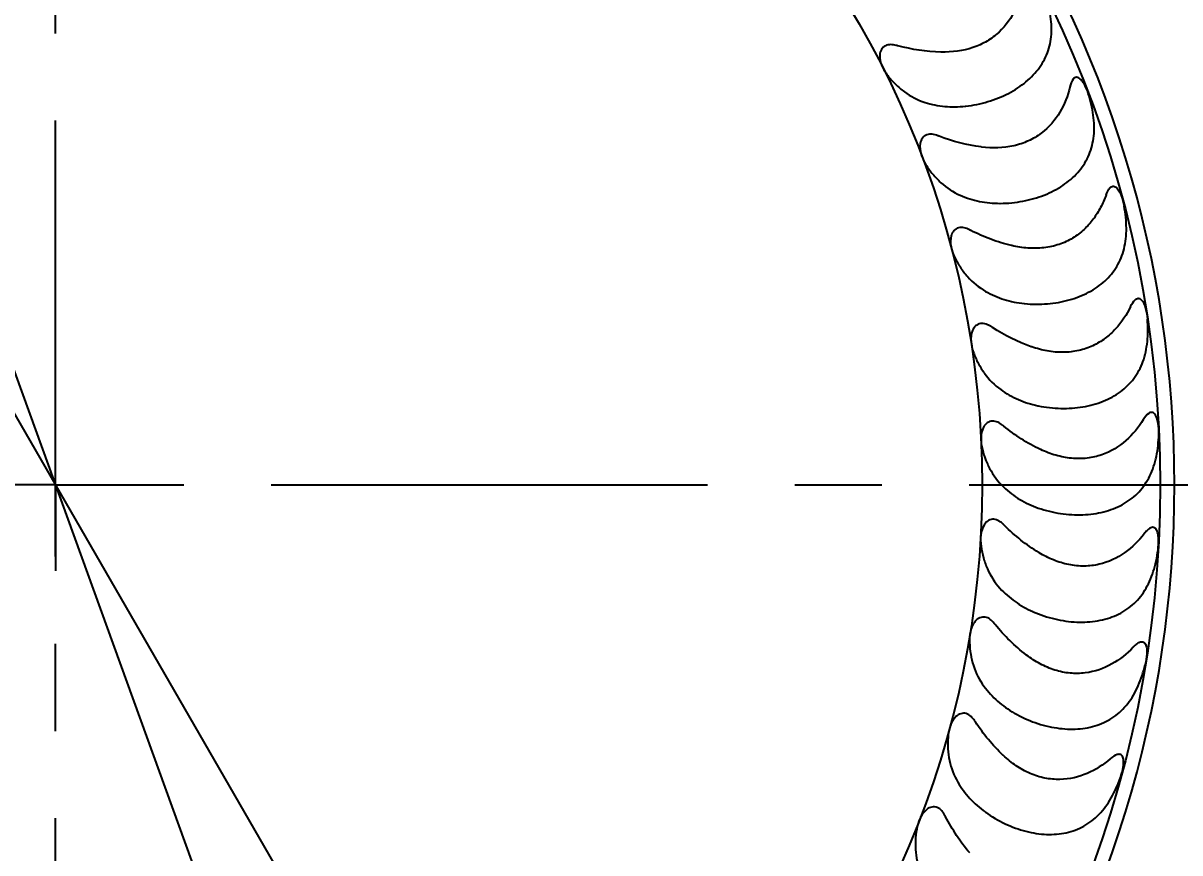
# Model space of a CAD drawing. Header units: millimetres. Extents: x 8 to 3888, y -9869 to 412.
# Drawn here: x 122.97 to 156.64, y 191.04 to 215.21 of the extents above; entities that cross this region are included whole.
import ezdxf

# ---------------------------------------------------------------- set-up
doc = ezdxf.new("R2010")
doc.units = ezdxf.units.MM
doc.linetypes.add('CENTERX2', pattern=[20.32, 12.7, -2.54, 2.54, -2.54])
doc.layers.add('CENTERLINE', color=4, linetype='CENTERX2')
doc.layers.add('DIMENSIONS', color=2, linetype='Continuous')
doc.layers.add('OUTLINE', color=7, linetype='Continuous', lineweight=25)
doc.styles.add('SLDTEXTSTYLE0', font='TXT', dxfattribs={"width": 0.75})
doc.dimstyles.new('SLDDIMSTYLE0', dxfattribs={"dimtxt": 3.5, "dimasz": 2, "dimexe": 0, "dimexo": 0.0625, "dimgap": 0.875, "dimtad": 1, "dimdec": 1, "dimrnd": 1e-09, "dimzin": 12, "dimdsep": 46, "dimtxsty": 'SLDTEXTSTYLE0', "dimblk1": 'NONE', "dimsah": 1, "dimcen": 0, "dimadec": 0, "dimazin": 3, "dimtfac": 1, "dimtdec": 1, "dimtmove": 0, "dimatfit": 3, "dimldrblk": 'NONE', "dimfxl": 0, "dimfrac": 2, "dimtolj": 1, "dimtzin": 12, "dimarcsym": 0})
doc.dimstyles.new('SLDDIMSTYLE1', dxfattribs={"dimtxt": 3.5, "dimasz": 2, "dimexe": 0, "dimexo": 0.0625, "dimgap": 0.875, "dimtad": 1, "dimrnd": 1e-09, "dimzin": 12, "dimdsep": 46, "dimtxsty": 'SLDTEXTSTYLE0', "dimsah": 1, "dimcen": 0.09, "dimadec": 0, "dimazin": 3, "dimtfac": 1, "dimtofl": 0, "dimtmove": 0, "dimatfit": 3, "dimfxl": 0, "dimfrac": 2, "dimtolj": 1, "dimtzin": 12, "dimarcsym": 0})
doc.dimstyles.new('SLDDIMSTYLE2', dxfattribs={"dimtxt": 3.5, "dimasz": 2, "dimexe": 0, "dimexo": 0.0625, "dimgap": 0.875, "dimtad": 1, "dimdec": 4, "dimzin": 12, "dimdsep": 46, "dimtxsty": 'SLDTEXTSTYLE0', "dimsah": 1, "dimcen": 0.09, "dimazin": 3, "dimtfac": 1, "dimtofl": 0, "dimtmove": 0, "dimatfit": 3, "dimfxl": 0, "dimfrac": 2, "dimtolj": 1, "dimtzin": 12, "dimarcsym": 0})

# ---------------------------------------------------------------- blocks, each defined once
blk = doc.blocks.new('_D')
at = {"layer": 'DIMENSIONS'}
for q in [(96.413, 277.654), (133.1, 176.395)]:
    blk.add_line((114.723, 227.118), q, dxfattribs=at)
blk.add_solid([(114.723, 227.118), (114.511, 229.169), (113.571, 228.828)], dxfattribs=at)
at = {"layer": 'DIMENSIONS', "char_height": 3.5, "attachment_point": 1, "rotation": 289.916, "style": 'SLDTEXTSTYLE0'}
for s, insert in [('%%c', (101.194, 277.698)), ('54', (102.977, 272.777))]:
    blk.add_mtext(s, dxfattribs=dict(at, insert=insert))
blk = doc.blocks.new('_NONE')
blk = doc.blocks.new('_D_1')
at = {"layer": 'DIMENSIONS'}
for q in [(77.492, 282.157), (139.99, 173.908)]:
    blk.add_line((107.833, 229.605), q, dxfattribs=at)
blk.add_solid([(107.833, 229.605), (107.266, 231.588), (106.4, 231.088)], dxfattribs=at)
at = {"layer": 'DIMENSIONS', "char_height": 3.5, "attachment_point": 1, "rotation": 300, "style": 'SLDTEXTSTYLE0'}
for s, insert in [('%%c', (82.192, 283.037)), ('64,3', (84.809, 278.504))]:
    blk.add_mtext(s, dxfattribs=dict(at, insert=insert))
blk = doc.blocks.new('_D_2')
at = {"layer": 'DIMENSIONS'}
for p, q in [((199.912, 201.757), (210.803, 201.757)), ((208.803, 173.055), (208.803, 201.757)), ((124.912, 173.055), (210.803, 173.055))]:
    blk.add_line(p, q, dxfattribs=at)
for points in [[(208.803, 201.757), (208.303, 199.757), (209.303, 199.757)], [(208.803, 173.055), (209.303, 175.055), (208.303, 175.055)]]:
    blk.add_solid(points, dxfattribs=at)
at = {"layer": 'DIMENSIONS', "insert": (204.291, 182.88), "char_height": 3.5, "attachment_point": 1, "rotation": 90, "style": 'SLDTEXTSTYLE0'}
blk.add_mtext('28,7', dxfattribs=at)
blk = doc.blocks.new('_D_3')
at = {"layer": 'DIMENSIONS'}
blk.add_arc((62.36, 201.757), 57.781, 335, 0, dxfattribs=at)
for points in [[(120.141, 201.757), (119.607, 199.765), (120.607, 199.748)], [(114.728, 177.337), (115.998, 178.961), (115.085, 179.368)]]:
    blk.add_solid(points, dxfattribs=at)
at = {"layer": 'DIMENSIONS', "insert": (113.605, 186.791), "char_height": 3.5, "attachment_point": 1, "rotation": 77.5, "style": 'SLDTEXTSTYLE0'}
blk.add_mtext('25°', dxfattribs=at)
blk = doc.blocks.new('_D_4')
at = {"layer": 'DIMENSIONS'}
for p, q in [((47.912, 201.757), (37.912, 201.757)), ((39.912, 148.757), (39.912, 201.757)), ((122.912, 148.757), (37.912, 148.757))]:
    blk.add_line(p, q, dxfattribs=at)
for points in [[(39.912, 201.757), (39.412, 199.757), (40.412, 199.757)], [(39.912, 148.757), (40.412, 150.757), (39.412, 150.757)]]:
    blk.add_solid(points, dxfattribs=at)
at = {"layer": 'DIMENSIONS', "insert": (35.4, 172.67), "char_height": 3.5, "attachment_point": 1, "rotation": 90, "style": 'SLDTEXTSTYLE0'}
blk.add_mtext('53', dxfattribs=at)
blk = doc.blocks.new('SW_CENTERMARKSYMBOL_0')
at = {"layer": 'CENTERLINE', "color": 0}
for q in [(0, 2.5), (-2.5, 0), (0, -2.5), (2.5, 0)]:
    blk.add_line((0, 0), q, dxfattribs=at)

msp = doc.modelspace()

# ---------------------------------------------------------------- linework, layer by layer
at = {"layer": 'CENTERLINE'}
for p, q in [((123.91153, 118.38715), (123.91153, 279.77333)), ((48.91153, 201.75653), (198.91153, 201.75653))]:
    msp.add_line(p, q, dxfattribs=at)
at = {"layer": 'OUTLINE'}
for p, q in [((149.69659, 214.36307), (149.68536, 214.36327)), ((150.87307, 211.59874), (150.86193, 211.60011)), ((151.75417, 208.72657), (151.74323, 208.7291)), ((152.33021, 205.77804), (152.31959, 205.7817)), ((152.59489, 202.78545), (152.58471, 202.7902)), ((152.54531, 199.78159), (152.53569, 199.78737)), ((152.18201, 196.79936), (152.17305, 196.80612)), ((151.50898, 193.87145), (151.50077, 193.8791))]:
    msp.add_line(p, q, dxfattribs=at)
at = {"layer": 'OUTLINE', "flags": 128}
for points in [[(148.43462, 214.54545), (148.42905, 214.54689), (148.42347, 214.54833), (148.41789, 214.54977), (148.41231, 214.55121), (148.40673, 214.55265), (148.40115, 214.55408), (148.39557, 214.55552), (148.39, 214.55696)], [(149.63709, 211.91203), (149.63169, 211.91405), (149.62629, 211.91606), (149.6209, 211.91808), (149.6155, 211.92009), (149.6101, 211.9221), (149.6047, 211.92411), (149.59931, 211.92613), (149.59391, 211.92814)], [(150.5577, 209.16735), (150.55254, 209.16991), (150.54739, 209.17248), (150.54223, 209.17505), (150.53707, 209.17762), (150.53191, 209.18018), (150.52676, 209.18275), (150.5216, 209.18531), (150.51644, 209.18788)], [(151.18637, 206.34147), (151.18151, 206.34456), (151.17665, 206.34765), (151.17179, 206.35074), (151.16693, 206.35383), (151.16207, 206.35693), (151.15721, 206.36002), (151.15234, 206.36311), (151.14748, 206.3662)], [(151.51621, 203.46535), (151.5117, 203.46894), (151.50719, 203.47252), (151.50268, 203.4761), (151.49817, 203.47968), (151.49366, 203.48327), (151.48915, 203.48685), (151.48463, 203.49043), (151.48012, 203.49401)], [(151.54361, 200.57052), (151.5395, 200.57455), (151.53539, 200.57859), (151.53128, 200.58262), (151.52716, 200.58666), (151.52305, 200.59069), (151.51894, 200.59472), (151.51483, 200.59876), (151.51072, 200.60279)], [(151.26827, 197.68867), (151.2646, 197.69312), (151.26093, 197.69756), (151.25727, 197.702), (151.2536, 197.70644), (151.24993, 197.71089), (151.24626, 197.71533), (151.24259, 197.71977), (151.23892, 197.72421)], [(150.6932, 194.8514), (150.69002, 194.8562), (150.68683, 194.861), (150.68365, 194.86581), (150.68047, 194.87061), (150.67728, 194.87541), (150.6741, 194.88021), (150.67091, 194.88501), (150.66773, 194.88981)], [(149.8247, 192.08978), (149.82204, 192.09489), (149.81938, 192.1), (149.81671, 192.1051), (149.81405, 192.11021), (149.81138, 192.11532), (149.80872, 192.12043), (149.80605, 192.12554), (149.80339, 192.13064)]]:
    msp.add_lwpolyline(points, dxfattribs=at)
at = {"layer": 'OUTLINE'}
for radius in [44.5, 32.15716, 26.97519]:
    msp.add_circle((123.91153, 201.75653), radius, dxfattribs=at)
msp.add_arc((123.91153, 201.75653), 32.57498, 325.613937, 34.386063, dxfattribs=at)
for centre, major_axis in [((150.17838, 216.09103), (0.05789, 3.31659)), ((151.53285, 213.26687), (0.40425, 3.29237)), ((152.58469, 210.3166), (0.74618, 3.23208)), ((153.32239, 207.27254), (1.07994, 3.13638)), ((153.73785, 204.16805), (1.40187, 3.00631)), ((153.82653, 201.03714), (1.70843, 2.84331)), ((153.58746, 197.91412), (1.99628, 2.64915)), ((153.02325, 194.83319), (2.26226, 2.42597))]:
    msp.add_ellipse(centre, major_axis=major_axis, ratio=0.82903757, start_param=3.24276439, end_param=3.24654771, dxfattribs=at)
for points, knots in [([(152.07088, 216.36885), (152.03461, 216.11166), (151.9657, 215.85384), (151.74318, 215.36976), (151.58614, 215.13824), (151.27551, 214.8471), (151.15733, 214.75781), (150.90345, 214.60726), (150.76714, 214.54494), (150.32962, 214.39737), (150.01084, 214.35759), (149.69659, 214.36307)], [0, 0, 0, 0, 0.25, 0.25, 0.5, 0.5, 0.625, 0.625, 0.75, 0.75, 1, 1, 1, 1]), ([(150.40886, 212.78765), (150.63125, 212.81198), (150.84708, 212.8564), (151.26607, 212.98222), (151.46926, 213.06446), (151.84013, 213.25792), (152.01291, 213.37166), (152.3165, 213.62487), (152.44703, 213.76312), (152.66538, 214.06776), (152.75011, 214.23052), (152.86837, 214.57608), (152.90217, 214.76263), (152.91516, 215.14552), (152.89504, 215.34624), (152.80562, 215.75766), (152.7383, 215.96241), (152.65263, 216.16742)], [0, 0, 0, 0, 0.125, 0.125, 0.25, 0.25, 0.375, 0.375, 0.5, 0.5, 0.625, 0.625, 0.75, 0.75, 0.875, 0.875, 1, 1, 1, 1]), ([(148.38999, 214.55696), (148.33728, 214.57053), (148.28355, 214.5799), (148.17453, 214.58091), (148.1196, 214.57191), (148.02268, 214.52468), (147.98158, 214.4855), (147.92774, 214.39074), (147.91405, 214.33632), (147.90151, 214.17263), (147.92874, 214.06205), (148.01322, 213.85995), (148.07171, 213.76622), (148.13933, 213.68015)], [0, 0, 0, 0, 0.125, 0.125, 0.25, 0.25, 0.375, 0.375, 0.5, 0.5, 0.75, 0.75, 1, 1, 1, 1]), ([(148.13933, 213.68015), (148.20942, 213.59094), (148.28481, 213.50639), (148.44728, 213.34757), (148.53517, 213.2728), (148.80994, 213.07253), (149.00883, 212.96879), (149.22542, 212.89859)], [0, 0, 0, 0, 0.25, 0.25, 0.5, 0.5, 1, 1, 1, 1]), ([(154.00153, 213.08421), (153.97097, 213.18624), (153.9336, 213.28685), (153.86128, 213.42786), (153.8346, 213.4726), (153.77554, 213.55102), (153.743, 213.58452), (153.67633, 213.62648), (153.64221, 213.63413), (153.58191, 213.61957), (153.55612, 213.59835), (153.49223, 213.51373), (153.46556, 213.43155), (153.44403, 213.34534)], [0, 0, 0, 0, 0.25, 0.25, 0.375, 0.375, 0.5, 0.5, 0.625, 0.625, 0.75, 0.75, 1, 1, 1, 1]), ([(153.44403, 213.34534), (153.38107, 213.09336), (153.28559, 212.84416), (153.01368, 212.38599), (152.8333, 212.17215), (152.49395, 211.91508), (152.36708, 211.83862), (152.09886, 211.71544), (151.95677, 211.6677), (151.50623, 211.56667), (151.18503, 211.56043), (150.87307, 211.59874)], [0, 0, 0, 0, 0.25, 0.25, 0.5, 0.5, 0.625, 0.625, 0.75, 0.75, 1, 1, 1, 1]), ([(149.22542, 212.89859), (149.41408, 212.83743), (149.60661, 212.79968), (149.9992, 212.76363), (150.20128, 212.76588), (150.39849, 212.78654)], [0, 0, 0, 0, 0.5, 0.5, 1, 1, 1, 1]), ([(151.41677, 209.9575), (151.63778, 209.95843), (151.86191, 209.98034), (152.29165, 210.06191), (152.49767, 210.12092), (152.89147, 210.2764), (153.07254, 210.3704), (153.39995, 210.58959), (153.5474, 210.71636), (153.79384, 210.9938), (153.89612, 211.1477), (154.05056, 211.48104), (154.10225, 211.65784), (154.14251, 211.94459), (154.14953, 212.04422), (154.15083, 212.2448), (154.14527, 212.34654), (154.11138, 212.65688), (154.06476, 212.87319), (154.00153, 213.08421)], [0, 0, 0, 0, 0.125, 0.125, 0.25, 0.25, 0.375, 0.375, 0.5, 0.5, 0.625, 0.625, 0.75, 0.75, 0.8125, 0.8125, 0.875, 0.875, 1, 1, 1, 1]), ([(149.59391, 211.92814), (149.5429, 211.94715), (149.49044, 211.96209), (149.38213, 211.97448), (149.32656, 211.97127), (149.22523, 211.93444), (149.18026, 211.89977), (149.11682, 211.81115), (149.09751, 211.75846), (149.06792, 211.59698), (149.08344, 211.48416), (149.14634, 211.27434), (149.19471, 211.175), (149.25297, 211.08233)], [0, 0, 0, 0, 0.125, 0.125, 0.25, 0.25, 0.375, 0.375, 0.5, 0.5, 0.75, 0.75, 1, 1, 1, 1]), ([(149.25297, 211.08233), (149.31335, 210.98629), (149.37948, 210.89432), (149.52446, 210.71939), (149.60406, 210.63584), (149.85639, 210.40795), (150.04335, 210.28399), (150.25141, 210.19153)], [0, 0, 0, 0, 0.25, 0.25, 0.5, 0.5, 1, 1, 1, 1]), ([(154.49361, 210.19487), (154.52416, 210.27868), (154.55939, 210.3578), (154.63199, 210.43515), (154.65979, 210.45341), (154.72159, 210.46128), (154.75438, 210.45001), (154.81635, 210.40105), (154.84512, 210.36436), (154.89577, 210.27978), (154.9174, 210.23283), (154.97439, 210.08541), (155.00108, 209.98128), (155.02076, 209.8769)], [0, 0, 0, 0, 0.25, 0.25, 0.375, 0.375, 0.5, 0.5, 0.625, 0.625, 0.75, 0.75, 1, 1, 1, 1]), ([(150.25141, 210.19153), (150.43265, 210.11099), (150.62017, 210.05332), (151.00684, 209.97642), (151.20805, 209.95754), (151.40634, 209.95748)], [0, 0, 0, 0, 0.5, 0.5, 1, 1, 1, 1]), ([(154.49361, 210.19487), (154.44904, 210.07261), (154.39697, 209.95307), (154.27495, 209.72046), (154.2044, 209.60663), (154.04465, 209.3922), (153.95552, 209.29135), (153.75505, 209.1049), (153.64236, 209.01868), (153.39916, 208.8717), (153.26821, 208.81016), (152.98505, 208.71426), (152.83733, 208.68163), (152.53396, 208.64641), (152.37599, 208.64391), (152.0637, 208.66639), (151.90853, 208.69093), (151.75417, 208.72657)], [0, 0, 0, 0, 0.125, 0.125, 0.25, 0.25, 0.375, 0.375, 0.5, 0.5, 0.625, 0.625, 0.75, 0.75, 0.875, 0.875, 1, 1, 1, 1]), ([(152.12332, 207.03749), (152.34321, 207.01532), (152.56795, 207.01364), (153.00449, 207.04989), (153.21545, 207.08708), (153.62247, 207.20024), (153.81329, 207.27511), (154.16156, 207.45874), (154.32156, 207.56944), (154.59577, 207.81972), (154.71318, 207.96151), (154.90204, 208.27751), (154.97186, 208.44801), (155.04176, 208.7284), (155.0592, 208.82681), (155.08151, 209.02654), (155.08661, 209.12839), (155.08533, 209.44046), (155.0616, 209.66032), (155.02076, 209.8769)], [0, 0, 0, 0, 0.125, 0.125, 0.25, 0.25, 0.375, 0.375, 0.5, 0.5, 0.625, 0.625, 0.75, 0.75, 0.8125, 0.8125, 0.875, 0.875, 1, 1, 1, 1]), ([(150.51644, 209.18788), (150.4677, 209.21212), (150.41709, 209.23245), (150.31066, 209.2561), (150.25507, 209.25872), (150.15044, 209.23268), (150.10209, 209.2029), (150.02973, 209.1214), (150.00503, 209.07101), (149.95872, 208.91351), (149.96236, 208.79969), (150.00299, 208.58444), (150.0407, 208.48059), (150.08896, 208.38235)], [0, 0, 0, 0, 0.125, 0.125, 0.25, 0.25, 0.375, 0.375, 0.5, 0.5, 0.75, 0.75, 1, 1, 1, 1]), ([(151.74323, 208.7291), (151.53841, 208.77638), (151.33437, 208.83967), (150.93842, 208.98832), (150.74595, 209.07362), (150.5577, 209.16735)], [0, 0, 0, 0, 0.5, 0.5, 1, 1, 1, 1]), ([(150.08896, 208.38235), (150.13897, 208.28052), (150.19513, 208.18214), (150.32102, 207.99301), (150.39145, 207.9016), (150.61858, 207.64858), (150.79156, 207.50576), (150.98882, 207.39205)], [0, 0, 0, 0, 0.25, 0.25, 0.5, 0.5, 1, 1, 1, 1]), ([(150.98882, 207.39205), (151.16059, 207.29304), (151.341, 207.2161), (151.71739, 207.09922), (151.91533, 207.0594), (152.11295, 207.03856)], [0, 0, 0, 0, 0.5, 0.5, 1, 1, 1, 1]), ([(155.20812, 206.95195), (155.24673, 207.03102), (155.28883, 207.10479), (155.36941, 207.17557), (155.39912, 207.19116), (155.46077, 207.19351), (155.4927, 207.17944), (155.57858, 207.09675), (155.61961, 206.99675), (155.67462, 206.79387), (155.69054, 206.6859), (155.69915, 206.58061)], [0, 0, 0, 0, 0.25, 0.25, 0.375, 0.375, 0.5, 0.5, 0.75, 0.75, 1, 1, 1, 1]), ([(155.20812, 206.95195), (155.09334, 206.71689), (154.9505, 206.49627), (154.67679, 206.19963), (154.57724, 206.10852), (154.35864, 205.94449), (154.2383, 205.87096), (153.97955, 205.74967), (153.84278, 205.7024), (153.55303, 205.63721), (153.40042, 205.61994), (153.09487, 205.61694), (152.93832, 205.63102), (152.62941, 205.68638), (152.47842, 205.72701), (152.33021, 205.77804)], [0, 0, 0, 0, 0.25, 0.25, 0.375, 0.375, 0.5, 0.5, 0.625, 0.625, 0.75, 0.75, 0.875, 0.875, 1, 1, 1, 1]), ([(151.14748, 206.3662), (151.10154, 206.3954), (151.05334, 206.42091), (150.94997, 206.45556), (150.89495, 206.46397), (150.78817, 206.44901), (150.73697, 206.42445), (150.65649, 206.35096), (150.62665, 206.30343), (150.56414, 206.15163), (150.55586, 206.03805), (150.57376, 205.81974), (150.60042, 205.71252), (150.63814, 205.60976)], [0, 0, 0, 0, 0.125, 0.125, 0.25, 0.25, 0.375, 0.375, 0.5, 0.5, 0.75, 0.75, 1, 1, 1, 1]), ([(152.52079, 204.05963), (152.73723, 204.01457), (152.95933, 203.98949), (153.3987, 203.97981), (153.61233, 203.99486), (154.02753, 204.06455), (154.22652, 204.11937), (154.59175, 204.26546), (154.76238, 204.35873), (155.06167, 204.57928), (155.19216, 204.70679), (155.41411, 205.00258), (155.5013, 205.16509), (155.63268, 205.52601), (155.67599, 205.72607), (155.71775, 206.14008), (155.71715, 206.36067), (155.69915, 206.58061)], [0, 0, 0, 0, 0.125, 0.125, 0.25, 0.25, 0.375, 0.375, 0.5, 0.5, 0.625, 0.625, 0.75, 0.75, 0.875, 0.875, 1, 1, 1, 1]), ([(150.63814, 205.60976), (150.67723, 205.50326), (150.7228, 205.39955), (150.82824, 205.1983), (150.88873, 205.10003), (151.08817, 204.82465), (151.24526, 204.66453), (151.42956, 204.53083)], [0, 0, 0, 0, 0.25, 0.25, 0.5, 0.5, 1, 1, 1, 1]), ([(151.42956, 204.53083), (151.58988, 204.41452), (151.76111, 204.31921), (152.12288, 204.16369), (152.31496, 204.10343), (152.51058, 204.06178)], [0, 0, 0, 0, 0.5, 0.5, 1, 1, 1, 1]), ([(156.02927, 203.23148), (156.03171, 203.33728), (156.02726, 203.44514), (156.00216, 203.6012), (155.99053, 203.65237), (155.95876, 203.74483), (155.93818, 203.78688), (155.88765, 203.84764), (155.85749, 203.86547), (155.79588, 203.87032), (155.76476, 203.85822), (155.67769, 203.79748), (155.62694, 203.72755), (155.57974, 203.6521)], [0, 0, 0, 0, 0.25, 0.25, 0.375, 0.375, 0.5, 0.5, 0.625, 0.625, 0.75, 0.75, 1, 1, 1, 1]), ([(151.48012, 203.49401), (151.43749, 203.52786), (151.39221, 203.55827), (151.29303, 203.60353), (151.23919, 203.61765), (151.13144, 203.61393), (151.07795, 203.59485), (150.99023, 203.53018), (150.95559, 203.48603), (150.87755, 203.3416), (150.85744, 203.2295), (150.85243, 203.01051), (150.86773, 202.9011), (150.8945, 202.79496)], [0, 0, 0, 0, 0.125, 0.125, 0.25, 0.25, 0.375, 0.375, 0.5, 0.5, 0.75, 0.75, 1, 1, 1, 1]), ([(155.57974, 203.6521), (155.44068, 203.42979), (155.27584, 203.2258), (154.87172, 202.87074), (154.63809, 202.72549), (154.23192, 202.58472), (154.09088, 202.55207), (153.79659, 202.51761), (153.64261, 202.51635), (153.33827, 202.54534), (153.18482, 202.57553), (152.88272, 202.66304), (152.73678, 202.71929), (152.59489, 202.78545)], [0, 0, 0, 0, 0.25, 0.25, 0.5, 0.5, 0.625, 0.625, 0.75, 0.75, 0.875, 0.875, 1, 1, 1, 1]), ([(152.6048, 201.05653), (152.81684, 200.98862), (153.03192, 200.94127), (153.46741, 200.88554), (153.68523, 200.8781), (154.10281, 200.90389), (154.30777, 200.93768), (154.68706, 201.04514), (154.86331, 201.11852), (155.18745, 201.3085), (155.32979, 201.42168), (155.57906, 201.68984), (155.6855, 201.8461), (155.81115, 202.10409), (155.84785, 202.19453), (155.91135, 202.38519), (155.9382, 202.48611), (156.00214, 202.79378), (156.02414, 203.00911), (156.02927, 203.23148)], [0, 0, 0, 0, 0.125, 0.125, 0.25, 0.25, 0.375, 0.375, 0.5, 0.5, 0.625, 0.625, 0.75, 0.75, 0.8125, 0.8125, 0.875, 0.875, 1, 1, 1, 1]), ([(150.8945, 202.79496), (150.92225, 202.68496), (150.95672, 202.57706), (151.04054, 202.36589), (151.09043, 202.26183), (151.25999, 201.96712), (151.39949, 201.79146), (151.5688, 201.63922)], [0, 0, 0, 0, 0.25, 0.25, 0.5, 0.5, 1, 1, 1, 1]), ([(151.5688, 201.63922), (151.71606, 201.50682), (151.87634, 201.39415), (152.21982, 201.20168), (152.40441, 201.12169), (152.59488, 201.05973)], [0, 0, 0, 0, 0.5, 0.5, 1, 1, 1, 1]), ([(151.51071, 200.60279), (151.47185, 200.64091), (151.43, 200.67589), (151.33609, 200.73127), (151.28403, 200.75094), (151.17647, 200.7585), (151.12129, 200.74512), (151.02728, 200.68997), (150.98822, 200.64968), (150.89551, 200.5142), (150.8638, 200.40482), (150.83592, 200.18755), (150.8397, 200.07714), (150.85523, 199.96878)], [0, 0, 0, 0, 0.125, 0.125, 0.25, 0.25, 0.375, 0.375, 0.5, 0.5, 0.75, 0.75, 1, 1, 1, 1]), ([(156.0075, 199.86618), (156.02103, 199.97149), (156.02789, 200.07902), (156.01909, 200.23771), (156.01296, 200.28906), (155.99075, 200.38513), (155.97461, 200.42882), (155.93067, 200.49413), (155.90271, 200.51485), (155.84144, 200.5259), (155.80926, 200.51687), (155.74742, 200.48249), (155.717, 200.45695), (155.65926, 200.39894), (155.63157, 200.36622), (155.6044, 200.33149)], [0, 0, 0, 0, 0.25, 0.25, 0.375, 0.375, 0.5, 0.5, 0.625, 0.625, 0.75, 0.75, 0.875, 0.875, 1, 1, 1, 1]), ([(155.6044, 200.33149), (155.4427, 200.12472), (155.25735, 199.9391), (154.81876, 199.62855), (154.57141, 199.50848), (154.15226, 199.4108), (154.00854, 199.3931), (153.71249, 199.3896), (153.55914, 199.40444), (153.25942, 199.46511), (153.11029, 199.51106), (152.81874, 199.62977), (152.67945, 199.70099), (152.54531, 199.78159)], [0, 0, 0, 0, 0.25, 0.25, 0.5, 0.5, 0.625, 0.625, 0.75, 0.75, 0.875, 0.875, 1, 1, 1, 1]), ([(150.85523, 199.96878), (150.87133, 199.85648), (150.89434, 199.74557), (150.95563, 199.52679), (150.99436, 199.41809), (151.13219, 199.10727), (151.25256, 198.91798), (151.40503, 198.74889)], [0, 0, 0, 0, 0.25, 0.25, 0.5, 0.5, 1, 1, 1, 1]), ([(152.37445, 198.0611), (152.57776, 197.9716), (152.79054, 197.90092), (153.21447, 197.80099), (153.43129, 197.77056), (153.85041, 197.75272), (154.05303, 197.7645), (154.44522, 197.83225), (154.62777, 197.88711), (154.96644, 198.04032), (155.12341, 198.14004), (155.32943, 198.31973), (155.39377, 198.3849), (155.51423, 198.52686), (155.57074, 198.60439), (155.724, 198.84983), (155.80559, 199.0308), (155.93404, 199.43058), (155.97911, 199.64521), (156.0075, 199.86618)], [0, 0, 0, 0, 0.125, 0.125, 0.25, 0.25, 0.375, 0.375, 0.5, 0.5, 0.625, 0.625, 0.6875, 0.6875, 0.75, 0.75, 0.875, 0.875, 1, 1, 1, 1]), ([(151.40503, 198.74889), (151.53773, 198.60172), (151.68545, 198.47286), (152.00709, 198.24548), (152.18267, 198.14654), (152.36491, 198.06532)], [0, 0, 0, 0, 0.5, 0.5, 1, 1, 1, 1]), ([(151.23892, 197.72421), (151.20426, 197.76618), (151.1663, 197.80534), (151.07869, 197.87023), (151.02896, 197.89524), (150.92279, 197.91401), (150.86651, 197.90647), (150.76726, 197.86144), (150.72419, 197.82546), (150.61783, 197.70041), (150.57486, 197.59494), (150.52442, 197.38178), (150.51664, 197.27157), (150.52076, 197.16219)], [0, 0, 0, 0, 0.125, 0.125, 0.25, 0.25, 0.375, 0.375, 0.5, 0.5, 0.75, 0.75, 1, 1, 1, 1]), ([(150.52076, 197.16219), (150.52503, 197.04881), (150.53632, 196.93614), (150.57436, 196.71233), (150.60148, 196.60025), (150.70613, 196.27644), (150.80612, 196.07556), (150.94003, 195.89151)], [0, 0, 0, 0, 0.25, 0.25, 0.5, 0.5, 1, 1, 1, 1]), ([(155.28183, 197.02649), (155.09941, 196.83777), (154.89568, 196.67254), (154.42699, 196.40951), (154.16843, 196.31596), (153.74142, 196.26264), (153.59663, 196.26005), (153.30182, 196.28752), (153.15087, 196.31831), (152.85914, 196.40997), (152.7156, 196.47127), (152.43808, 196.6198), (152.307, 196.70518), (152.18201, 196.79936)], [0, 0, 0, 0, 0.25, 0.25, 0.5, 0.5, 0.625, 0.625, 0.75, 0.75, 0.875, 0.875, 1, 1, 1, 1]), ([(155.28183, 197.02649), (155.31195, 197.05765), (155.3425, 197.08697), (155.40567, 197.13857), (155.43871, 197.16108), (155.50438, 197.18934), (155.53702, 197.19508), (155.59715, 197.17804), (155.62287, 197.15471), (155.66006, 197.08504), (155.6716, 197.03978), (155.68371, 196.94171), (155.68445, 196.89025), (155.67662, 196.7311), (155.65857, 196.62503), (155.63408, 196.52159)], [0, 0, 0, 0, 0.125, 0.125, 0.25, 0.25, 0.375, 0.375, 0.5, 0.5, 0.625, 0.625, 0.75, 0.75, 1, 1, 1, 1]), ([(151.83225, 195.10616), (152.02515, 194.99587), (152.22568, 194.90474), (152.64098, 194.75938), (152.85157, 194.70707), (153.26559, 194.64541), (153.47327, 194.63585), (153.86622, 194.66204), (154.05489, 194.69741), (154.4105, 194.81556), (154.57324, 194.89654), (154.87332, 195.10733), (155.00952, 195.23769), (155.18609, 195.46385), (155.24088, 195.54476), (155.3429, 195.71851), (155.39004, 195.81149), (155.51631, 196.09856), (155.58291, 196.30549), (155.63408, 196.52159)], [0, 0, 0, 0, 0.125, 0.125, 0.25, 0.25, 0.375, 0.375, 0.5, 0.5, 0.625, 0.625, 0.75, 0.75, 0.8125, 0.8125, 0.875, 0.875, 1, 1, 1, 1]), ([(150.94003, 195.89151), (151.05671, 195.73115), (151.19027, 195.58746), (151.48667, 195.32754), (151.65145, 195.21059), (151.8232, 195.11136)], [0, 0, 0, 0, 0.5, 0.5, 1, 1, 1, 1]), ([(150.66773, 194.88981), (150.63764, 194.93517), (150.60398, 194.97809), (150.52364, 195.05178), (150.4768, 195.08185), (150.37317, 195.11161), (150.3164, 195.10999), (150.21299, 195.07559), (150.1664, 195.04431), (150.04755, 194.93106), (149.99379, 194.83067), (149.92135, 194.62394), (149.90209, 194.51515), (149.89475, 194.40594)], [0, 0, 0, 0, 0.125, 0.125, 0.25, 0.25, 0.375, 0.375, 0.5, 0.5, 0.75, 0.75, 1, 1, 1, 1]), ([(149.89475, 194.40594), (149.87952, 194.17914), (149.8925, 193.95211), (149.98638, 193.50571), (150.06514, 193.29512), (150.17891, 193.09839)], [0, 0, 0, 0, 0.5, 0.5, 1, 1, 1, 1]), ([(154.61555, 193.77331), (154.41459, 193.60484), (154.19477, 193.46178), (153.70074, 193.24899), (153.43366, 193.18304), (153.00385, 193.17467), (152.85962, 193.1872), (152.5691, 193.24536), (152.42226, 193.29175), (152.14177, 193.41337), (152.00517, 193.48949), (151.7449, 193.66609), (151.62348, 193.76468), (151.50898, 193.87144)], [0, 0, 0, 0, 0.25, 0.25, 0.5, 0.5, 0.625, 0.625, 0.75, 0.75, 0.875, 0.875, 1, 1, 1, 1]), ([(154.9131, 193.23436), (154.94805, 193.33403), (154.97733, 193.43856), (155.00166, 193.59516), (155.00634, 193.64681), (155.00463, 193.74505), (154.99797, 193.79137), (154.96848, 193.86464), (154.94544, 193.89061), (154.88809, 193.91413), (154.85453, 193.91206), (154.75298, 193.88089), (154.68299, 193.82984), (154.61555, 193.77331)], [0, 0, 0, 0, 0.25, 0.25, 0.375, 0.375, 0.5, 0.5, 0.625, 0.625, 0.75, 0.75, 1, 1, 1, 1]), ([(150.17891, 193.09839), (150.27819, 192.92671), (150.39601, 192.76983), (150.66363, 192.48034), (150.81531, 192.34679), (150.97569, 192.23019)], [0, 0, 0, 0, 0.5, 0.5, 1, 1, 1, 1]), ([(150.98414, 192.22408), (151.16446, 192.09423), (151.35804, 191.98077), (151.75211, 191.79484), (151.95793, 191.72001), (152.36441, 191.61544), (152.56512, 191.58487), (152.96291, 191.56972), (153.15301, 191.58551), (153.5162, 191.66517), (153.69052, 191.73021), (153.92943, 191.86337), (154.00591, 191.91382), (154.15324, 192.0278), (154.22463, 192.09197), (154.42557, 192.3005), (154.54296, 192.46076), (154.7516, 192.82545), (154.83997, 193.02579), (154.9131, 193.23436)], [0, 0, 0, 0, 0.125, 0.125, 0.25, 0.25, 0.375, 0.375, 0.5, 0.5, 0.625, 0.625, 0.6875, 0.6875, 0.75, 0.75, 0.875, 0.875, 1, 1, 1, 1]), ([(149.80339, 192.13064), (149.77821, 192.1789), (149.74922, 192.22509), (149.67704, 192.30677), (149.63361, 192.34156), (149.53368, 192.382), (149.47707, 192.38634), (149.37063, 192.36297), (149.32103, 192.33674), (149.19099, 192.23658), (149.12703, 192.14238), (149.03336, 191.9444), (149.0029, 191.83874), (148.98407, 191.73022)], [0, 0, 0, 0, 0.125, 0.125, 0.25, 0.25, 0.375, 0.375, 0.5, 0.5, 0.75, 0.75, 1, 1, 1, 1]), ([(148.98407, 191.73022), (148.94509, 191.50554), (148.93442, 191.28), (148.98082, 190.82684), (149.03753, 190.60742), (149.12999, 190.40013)], [0, 0, 0, 0, 0.5, 0.5, 1, 1, 1, 1])]:
    msp.add_open_spline(points, degree=3, knots=knots, dxfattribs=at)
for points in [[(149.68536, 214.36327), (149.25832, 214.37072), (148.84305, 214.44007), (148.43462, 214.54545)], [(150.86193, 211.60011), (150.43801, 211.65216), (150.03226, 211.76454), (149.63709, 211.91203)], [(152.31959, 205.7817), (151.91735, 205.9202), (151.54342, 206.11428), (151.18637, 206.34147)], [(152.58471, 202.7902), (152.19709, 202.97095), (151.84608, 203.20326), (151.51621, 203.46535)], [(152.53569, 199.78737), (152.16941, 200.00745), (151.8445, 200.27516), (151.54361, 200.57052)], [(152.17305, 196.80612), (151.83288, 197.06245), (151.53736, 197.3626), (151.26827, 197.68867)], [(151.50077, 193.8791), (151.19165, 194.16736), (150.92639, 194.4995), (150.6932, 194.8514)], [(150.52622, 191.0384), (150.25038, 191.35571), (150.0195, 191.71608), (149.8247, 192.08978)]]:
    msp.add_open_spline(points, degree=3, dxfattribs=at)

# ---------------------------------------------------------------- block references
at = {"layer": 'CENTERLINE'}
msp.add_blockref('SW_CENTERMARKSYMBOL_0', (123.91153, 201.75653), dxfattribs=at)

# ---------------------------------------------------------------- dimensions: what is measured, and where the dimension line sits
at = {"layer": 'DIMENSIONS'}
for p1, p2, picture, middle in [((139.99011, 173.90761), (107.83295, 229.60545), '_D_1', (81.83456, 274.63601)), ((133.1004, 176.39464), (114.72266, 227.11843), '_D', (98.70425, 271.33033))]:
    dim = msp.add_diameter_dim_2p(p1=p1, p2=p2, dimstyle='SLDDIMSTYLE0', dxfattribs=at)
    dim.commit()
    dim.dimension.update_dxf_attribs({"geometry": picture, "text_midpoint": middle, "dimtype": 163})
for base, p1, p2, picture, middle in [((39.91153, 201.75653), (123.91153, 148.75653), (48.91153, 201.75653), '_D_4', (39.91153, 175.25653)), ((208.80302, 201.75653), (123.91153, 173.05472), (198.91153, 201.75653), '_D_2', (208.80302, 187.40563))]:
    dim = msp.add_linear_dim(base=base, p1=p1, p2=p2, angle=90, dimstyle='SLDDIMSTYLE1', dxfattribs=at)
    dim.commit()
    dim.dimension.update_dxf_attribs({"geometry": picture, "text_midpoint": middle, "dimtype": 160})
dim = msp.add_angular_dim_2l(base=(118.77177, 189.25041), line1=((110.29108, 179.40604), (140.52482, 165.30781)), line2=((198.91153, 201.75653), (48.91153, 201.75653)), dimstyle='SLDDIMSTYLE2', dxfattribs=at)
dim.commit()
dim.dimension.update_dxf_attribs({"geometry": '_D_3', "text_midpoint": (118.77177, 189.25041), "dimtype": 162})

doc.saveas('drawing.dxf')
